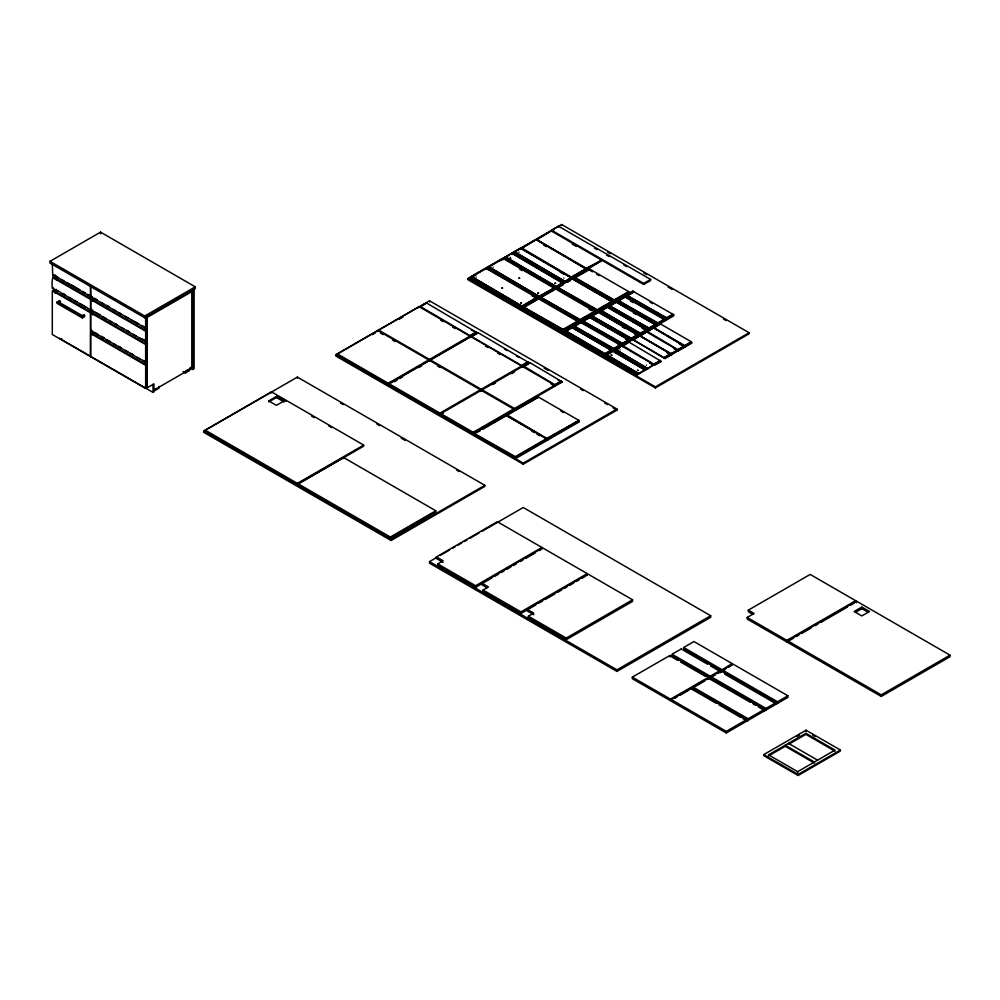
<?xml version="1.0" encoding="UTF-8"?>
<svg xmlns="http://www.w3.org/2000/svg" width="1000" height="1000" viewBox="0 0 1000 1000"><rect width="100%" height="100%" fill="white"/><g stroke="black" fill="none" stroke-linecap="round" stroke-linejoin="round"><path stroke-width="1.5" d="M52.3 263.375L52.7 274.562M53.463 274.862C52.562 279.425 51.525 280.562 52.3 288.3L52.55 288.375M53.463 288.25L53.4 290.725L52.312 291.075L52.3 334.513L145.65 388.4L147.025 387.6L147.025 316.462M91.788 331.05L91.737 333.525L90.65 333.875L90.638 356.65M146.05 328.45L92.362 297.587M145.65 317.262L145.65 328.787C146.95 326.087 147.475 332.45 145.675 331.5L145.65 342.188C147.25 339.312 147.475 345.863 145.65 344.963L145.65 362.85C147.325 359.938 147.312 366.75 145.675 365.575L145.65 388.4M146.05 341.838L88.238 308.6M146.05 362.512L92.362 331.65M669.513 656.525L670.037 655.4L632.325 677.113L632.325 678.7L670.512 700.75L670.512 699.15L632.325 677.113M691.137 688.413L671.275 699.6L671.275 701.188L726.287 732.95L787.9 697.375L787.9 695.775L732.887 664.025L719.675 672.1L719.725 670.738L710.537 676.038L710.15 677.6L671.975 655.55L710 677.688M722.725 670.062L723.1 670.95L720.45 672.537M91.625 299.237L90.487 299.788L90.512 310.438L91.412 309.538M90.887 297.113L91.062 296.225M681.3 649.338L681.637 648.713L672.35 654L672.55 655.163L669.9 656.75M91.6 313.1L90.65 313.212L90.7 331.225L91.512 330.175M720.113 672.513L720.55 671.188L711.263 676.525L710.763 678.388L765.775 710.15L710.925 678.037M787.9 695.775L777.913 701.55C779.388 702.712 773.85 705.675 775.45 702.962L766.312 708.238C767.887 709.5 762.05 712.438 763.95 709.638L748.413 718.575C749.938 719.737 744.325 722.738 746 719.975L726.287 731.35L671.275 699.6M91.638 310.3L91.737 312.85L90.487 313.113L90.487 356.562M693.025 688.375L747.875 720.487L692.862 688.725L693.4 686.825L708.988 677.887L708.65 678.525M91.512 309.5L90.7 310.55M669.95 655.825L677.8 660.425M683.575 649.125L683.913 647.337L693.938 641.538L732.125 663.575L732.125 665.175M693.4 688.15L748.512 719.837M708.75 678.425L750.438 702.362M722.138 670.675L683.962 648.625M722.913 671.125L777.913 702.875M745.85 720.512L743.275 718.888M50 261.325L100.55 232.138L195.275 286.837L195.275 288.612L144.725 317.787L50 263.1L50 261.325L144.725 316.012L195.275 286.837M60.4 301.312L58.938 302.162L82.3 315.65L83.763 314.8L84.763 316.537L82.3 317.95L56.95 303.312L56.95 302.162L59.4 300.738L60.4 302.475L59.4 300.738M89.637 297.962L90.562 297.962M84.763 315.375L82.3 316.8L56.95 302.162M60.838 339.175L61.75 338.638M147.262 317.387L192.738 291.137M147.025 328.438L141.438 325.475M147.025 328.612L141.438 325.65M147.025 341.838L138.75 337.5M147.025 362.5L142.775 360.312M188.575 369.338L185.4 371.175L185.4 372.95L183 371.562M153.938 390.087L192.738 367.688M185.4 372.95L189.625 370.513L189.625 368.738M59.45 338.375L153.025 392.4L153.938 391.863L153.938 383.875L147.262 387.738L147.262 316.325M190.062 367.925L192.738 369.462L194.125 368.663L194.125 289.275M205.188 430.138L271.488 391.863L363.675 445.087L363.675 446.15L297.375 484.438L205.188 431.213L205.188 430.138L297.375 483.363L363.675 445.087M337.325 353.85L388.263 383.263L428.75 359.888L428.75 360.95L388.263 384.325L337.325 354.913L337.325 353.85L377.812 330.475L514.487 409.562L554.963 386.188L554.963 385.125L514.487 408.5L481.987 389.738L481.987 390.8M378.575 331.1L378.575 330.037L419.062 306.663L555.737 385.737L561.888 382.2L561.425 381.4L555.275 384.95L523.7 366.188L523.237 366.987M475.763 274.988L469.462 278.1L470.462 276.988L521.4 306.925L488.5 287.925M471.388 276.45L522.312 306.388L471.388 276.45L485.75 268.163L536.987 297.925L553.737 288.25L537.45 297.125L486.512 268.25L488.9 267.4M486.512 267.712L487.512 267.137L538.45 297.075L524.475 289.012M488.438 266.613L539.375 296.55L488.438 266.613L502.8 258.312L554.05 288.075L562.575 283.15L511.637 253.212L505.487 257.288L556.425 286.7L505.487 256.762M505.95 257.562L503.575 258.4L504.575 257.288L555.05 286.962M514.788 252.463L512.413 253.3L513.4 252.188L564.338 282.137L557.125 277.962M514.325 251.663L565.262 281.6L514.325 251.663L520.475 248.113L571.413 278.05L562.875 282.975L512.863 253.562M553.812 229.925L551.512 231.262L551.512 230.188L558.425 226.2L650.612 279.425L650.612 280.487L643.7 284.488L551.2 230.9L536.375 239.462L587.312 269.4L601.675 260.575L586.85 268.6L536.838 239.725L551.2 230.9M203.65 431.213L297.375 377.1L484.825 485.312L484.825 486.388L391.1 540.5L203.65 432.275L203.65 431.213L391.1 539.425L484.825 485.312M335.788 354.913L429.513 300.8L616.962 409.025L616.962 410.1L523.237 464.2L335.788 355.988L335.788 354.913L523.237 463.137L616.962 409.025M467.925 278.625L561.65 224.513L749.1 332.738L749.1 333.8L655.375 387.912L467.925 279.688L467.925 278.625L655.375 386.85L749.1 332.738M419.837 306.75L426.438 302.938L476.45 332.337L470.312 335.887L420.3 306.488L419.837 307.275L426.438 302.938M469.462 278.1L470.462 277.525L473.625 279.35M472.688 276.238L485.75 268.688L486.213 269.488M486.512 268.25L487.512 267.675L497.438 273.4M488.438 267.137L502.8 258.85L503.263 259.65M503.575 258.4L504.575 257.825L553.688 286.188M505.487 257.288L507.95 255.875M512.413 253.3L513.4 252.725L554.412 276.4M514.325 252.188L520.475 248.65L520.938 249.438M521.237 248.2L536.075 239.638L586.087 269.05L571.712 277.337L521.7 247.938L521.237 248.738L572.175 278.137L576.1 275.875M372.413 334.663L375.112 333.1M398.825 319.413L402.875 317.075M500.65 260.625L503.263 259.113M521.7 248.463L536.075 239.638M469.925 278.363L472.425 277.45M268.725 400.913L276.4 396.475L284.088 400.913L276.4 405.35L268.725 400.913L268.725 401.975M270 401.238L276.4 397.537L284.088 401.975M470.312 335.363L476.45 331.812M571.712 276.812L586.087 268.512M586.85 268.075L601.213 260.312M378.575 330.037L429.513 359.438L470 336.062L470 337.125L429.513 360.5M469.925 278.9L519.938 307.762L521.862 306.125M522.312 305.863L536.688 297.562L519.938 307.762M554.05 288.075L555.962 286.438M556.425 286.163L562.575 282.625M512.413 252.775L563.337 282.175L571.413 277.525M470.312 335.887L476.912 332.612L470.763 336.688M571.712 277.337L586.538 269.312L578.713 274.375M586.85 268.6L601.675 260.575M528.15 362.188L478.137 332.788L471.538 336.6L522.013 365.737L528.15 362.188L528.612 362.987L439.963 414.175L389.025 384.762L389.025 383.7L429.513 360.325M430.288 360.95L430.288 359.888L470.763 336.512M624.725 296.863L665.675 320.5L673.737 315.837L673.737 314.775L632.788 291.137L562.112 332.125L521.163 308.475L521.163 307.413L522.163 306.837L522.625 307.638L522.163 306.837M523.088 306.837L537.45 298.012L538.375 298.538L523.55 307.1L521.163 307.413M538.225 297.562L579.163 321.213L579.163 322.275L538.225 298.637L538.225 297.562L539.225 296.988L539.675 297.787L539.225 296.988M540.138 296.988L554.513 288.163L555.425 288.7L538.675 297.838M555.275 287.725L596.225 311.363L596.225 312.425L555.275 288.788L555.275 287.725L556.275 287.15L556.737 287.938L556.275 287.15M572.487 278.85L557.2 287.15L571.562 278.312L612.513 301.962L612.513 303.025M572.325 277.875L613.275 301.512L613.275 302.575L572.325 278.938L572.325 277.875L573.325 277.3L573.787 278.1L573.325 277.3M589.538 269L574.25 277.3L588.612 268.475L629.562 292.113L629.562 293.175M471.538 336.6L478.137 332.788M523.088 306.3L537.913 298.275M540.138 296.462L554.963 288.425M555.737 287.987L557.2 287.15M557.2 286.613L572.025 278.587M572.788 278.137L574.25 277.3M574.25 276.762L589.075 268.738M394.425 381.65L397.125 380.087M399.825 378.537L402.525 376.975M418.713 367.625L421.413 366.062M521.625 307.675L523.088 307.375L562.188 330.475L559.487 328.925M538.675 298.363L540.138 297.525L579.25 320.637L571.15 315.963M555.737 288.525L557.2 287.675L596.3 310.788L558.55 288.988M572.788 278.675L574.25 277.825L613.35 300.938L589.087 286.925M521.625 308.212L523.088 307.9L525.788 309.462M524.012 307.375L563.112 329.95L577.938 321.912L577.475 321.125L563.112 329.412L524.012 307.375L538.375 299.075M539.138 298.637L540.138 298.05L568.462 314.4M541.062 297.525L580.163 320.1L594.987 312.075L594.538 311.275L580.163 319.562L541.062 297.525L554.125 289.988M556.2 288.788L557.2 287.675M611.587 301.425L597.225 309.725L558.112 287.675L563.337 284.662M567.263 282.4L569.875 280.887M628.638 291.575L614.275 299.875L575.175 277.825L589.538 269.538M522.087 308.475L561.188 330.525L562.188 329.95M578.25 320.675L579.25 320.1M595.3 310.825L596.3 310.25M612.35 300.988L613.35 300.4M561.188 330.525L562.65 330.213L563.112 331.012L562.65 330.213M578.713 320.938L579.7 320.363L580.163 321.163L579.7 320.363M595.3 311.363L596.763 310.512L597.225 311.312L596.763 310.512M558.112 287.675L597.225 310.25L612.05 301.688M612.35 301.512L613.812 300.675L614.275 301.475L613.812 300.675M575.175 277.825L614.275 300.4L629.1 291.85M551.512 230.188L643.7 283.412L650.612 279.425M561.188 331.05L563.112 330.475M563.112 331.012L564.038 330.475L563.575 329.675L578.4 321.65L578.4 322.713M578.713 321.475L580.163 320.637M580.163 321.163L581.087 320.637L580.625 319.837L595.45 311.8L595.45 312.875M595.763 311.625L597.225 310.788M597.225 311.312L598.138 310.788L597.688 309.988L612.513 301.962M612.812 301.775L614.275 300.938M614.275 301.475L615.2 300.938L614.738 300.138L629.562 292.113M298.137 483.812L343.625 457.55L435.812 510.775L435.812 511.838L390.337 538.1L298.137 484.875L298.137 483.812L390.337 537.038L435.812 510.775M611.438 350.213L604.825 353.5L565.725 330.925L604.825 354.025L611.9 350.487L611.9 351.55L603.825 356.2L562.875 332.562L562.875 331.5L565.262 331.188L589.538 317.175L629.562 340.275L629.562 341.35L621.5 346M564.8 330.925L571.413 327.113L610.975 349.95M612.663 351.1L571.712 327.463L571.712 326.4L574.1 326.087L580.237 322.013L580.7 322.8L574.562 326.35L613.663 348.4L620.275 345.112L613.663 348.925L574.562 326.35M580.7 322.8L580.55 321.3L582.938 320.988L589.538 317.175M589.85 316.462L598.375 312.075L638.4 335.175L638.4 336.25L630.337 340.9L589.388 317.262L589.388 316.2L599.4 321.35M591.3 315.625L598.375 312.075M646.775 329.812L640.163 333.1L601.062 310.512L640.163 333.625L647.237 330.075L647.237 331.138L639.163 335.8L598.225 312.162L598.225 311.1L600.6 310.788L606.75 306.7L607.212 307.5L607.05 306L609.438 305.688L616.038 301.875L607.975 307.062L607.513 306.262M657.837 324.487L657.375 323.688L657.837 324.487L658.763 323.963L658.3 323.162L664.9 319.875L664.9 320.938L656.838 325.6L615.887 301.962L615.887 300.887L618.275 300.587L624.875 296.762M617.812 300.312L624.412 296.5L624.875 297.3L618.737 300.85L657.837 322.887L663.988 319.35L664.438 320.138L657.837 323.425L618.737 300.85M624.875 297.3L624.725 295.788L627.1 295.487L633.713 291.663M626.65 295.212L633.25 291.4M563.337 332.3L564.8 331.45L603.9 354.562L563.337 331.763M589.85 317L591.3 316.15L630.413 339.263L626.362 336.925M598.675 311.363L599.138 312.162L607.212 306.975L646.312 329.55M616.35 301.163L617.812 300.85L656.912 323.963M625.188 296.062L626.65 295.75L665.75 318.863L627.987 297.062M565.725 331.45L571.875 327.9M572.175 326.662L607.35 346.35M581.013 321.562L609.438 337.35M628.638 339.75L622.5 343.3L583.387 321.25L589.538 317.7M637.475 334.65L631.337 338.2L592.225 316.15L598.375 312.6M601.062 311.05L605.975 308.212M607.05 307.062L648 330.7L656.075 326.037L655.15 324.45L649 328L609.9 305.95L616.038 302.4M616.35 301.688L617.812 300.85M625.188 296.588L626.65 295.75M672.812 314.25L666.675 317.787L627.562 295.75L632.487 292.913M522.013 365.213L528.15 361.662M389.025 383.7L439.963 413.113L480.45 389.738L480.45 390.8M430.288 359.888L481.213 389.288L521.7 365.913L521.7 366.987M522.013 365.737L528.612 362.463M523.237 366.45L529.85 362.638L561.425 381.4M440.725 414.613L473.225 433.375L513.713 410L513.713 408.938L473.225 432.312L440.725 413.55L440.725 414.613L443.425 413.062M492.775 384.562L495.475 383.013M511.675 373.663L514.375 372.1M523.7 366.712L528.612 363.875M563.8 332.562L602.913 354.613L603.9 354.025M572.638 327.463L612.737 349.462L610.037 347.9M581.475 322.362L621.575 344.363L612.137 338.913M590.312 317.262L629.412 339.3L630.413 338.725M599.138 311.625L639.25 334.162L628.462 327.938M607.975 306.525L648.075 329.062L618.413 311.938M616.812 301.962L655.913 324L656.912 323.425M625.65 296.863L664.75 318.9L665.75 318.325M602.913 354.613L604.362 354.3L604.825 355.1L604.362 354.3M611.737 349.5L613.2 349.2L613.663 350L613.2 349.2M620.575 344.4L621.038 345.2L622.038 344.1L622.5 344.888L622.038 344.1M583.387 321.25L622.5 343.825L629.1 340.012M629.412 339.3L630.875 339L631.337 339.787L630.875 339M592.225 316.15L631.337 338.725L637.938 334.913M638.25 334.2L639.7 333.888L640.163 334.688L639.7 333.888M647.075 329.1L648.538 328.787L649 329.588L648.538 328.787M609.9 305.95L649 328.525L655.612 324.712M655.913 324L656.375 324.8L657.375 323.688M664.75 318.9L666.213 318.587L666.675 319.387L666.213 318.587M627.562 295.75L666.675 318.325L673.275 314.513M602.913 355.138L604.825 354.562M605.75 354.025L611.9 350.487M611.737 350.037L613.663 349.462M613.663 350L614.587 349.462L614.125 348.663L620.725 345.375L620.725 346.45L615.35 349.55M621.038 345.2L622.5 344.363M622.5 344.888L623.413 344.363L622.962 343.562L629.562 340.275M629.412 339.837L631.337 339.263M631.337 339.787L632.25 339.263L631.788 338.462L638.4 335.175M638.25 334.738L640.163 334.162M640.163 334.688L641.087 334.162L640.625 333.363L647.237 330.075M647.075 329.637L649 329.062M649 329.588L649.925 329.062L649.463 328.263L656.075 324.975M656.375 324.8L657.837 323.963M664.75 319.438L666.675 318.863M666.675 319.387L667.588 318.863L667.138 318.062L673.737 314.775M604.825 355.1L605.75 354.562M606.975 355.275L604.6 356.112L605.6 355L637.625 374.038M606.512 354.475L639.012 373.762L606.512 355L612.663 350.925L645.163 370.225L636.638 375.138L605.062 356.375M645.462 370.037L654 364.588L645.462 370.037L613.888 351.812L613.438 350.487L614.425 349.9L646.925 368.663L614.425 349.9M615.35 349.375L647.85 368.663L615.35 349.375L621.5 345.825L654.762 365.213L660.913 361.662L660.45 360.863L654.3 364.412L622.725 345.65L622.263 346.45L628.875 342.1L660.45 360.863M555.275 384.412L561.425 380.863M604.6 356.112L605.6 355.538L624.475 366.438M606.512 355L612.663 351.463L612.2 350.3M616.587 349.2L620.275 347.062M622.263 345.913L628.875 342.1M633.025 339.7L639.625 335.887L670.588 353.762L664.438 357.85L633.025 339.7L664.9 358.638L671.05 355.1L670.588 354.3M639.938 335.712L671.363 353.85L677.962 350.575L671.812 354.65L639.938 335.712L646.538 331.9L678.737 350.662L684.875 347.113L684.412 346.312L678.275 349.862L647.312 331.45L646.85 332.25L653.462 327.9L684.412 346.312M646.85 331.725L653.462 327.9M653.763 327.725L660.375 323.913L691.338 341.788L685.188 345.875L653.763 327.725L685.65 346.662L691.787 343.125L691.338 342.325M614.888 350.7L619.5 348.038M634.25 339.525L639.625 335.887M641.162 335.538L646.538 331.9M653.763 328.263L660.375 323.913M555.275 384.95L561.888 381.662M605.062 356.912L607.75 355.363M474 432.762L505.188 414.75L547.438 439.15L547.438 440.213L516.25 458.212L474 433.825L474 432.762L505.65 415.012M506.875 414.837L547.288 438.7L578.938 420.425L579.4 421.763L548.212 439.762L505.95 415.375L505.95 414.312L537.15 396.3L538.062 397.362L506.413 415.1L537.6 396.562M474.45 433.025L506.112 415.288M474.45 433.562L480.112 430.825M482.713 429.325L506.112 415.812M508.175 414.625L538.062 397.362M664.438 357.312L670.588 353.762M671.363 353.325L677.5 350.3M678.275 349.325L684.412 345.775M685.188 345.337L691.338 341.788M654.3 363.875L660.45 360.325M664.438 357.85L671.05 354.562M671.363 353.85L677.962 350.575M678.275 349.862L684.875 346.575M685.188 345.875L691.787 342.587M604.6 355.588L637.087 374.35L645.163 369.688M654.3 364.412L660.913 361.125M474.913 433.825L515.325 456.625L546.512 438.612M547.288 438.175L578.938 420.425M515.325 456.625L515.788 457.425L546.975 438.875M515.788 457.425L547.438 439.15M547.288 438.7L579.4 420.7M443.113 562.362L436.425 558.5L436.425 556.912L497.35 521.737L541.912 547.463L541.912 549.05L539.2 550.612M481.737 531.462L523.237 507.5L710.688 615.725L710.688 617.312L616.962 671.425L429.513 563.2L429.513 561.613L437.55 556.975M440.225 555.425L449.6 550.013M452.275 548.462L454.95 546.925M457.625 545.375L461.65 543.05M464.325 541.512L467 539.963M469.688 538.413L479.05 533M491.85 577.962L475.613 587.337L437.738 565.462L437.738 563.875L443.113 560.763L436.425 556.912M437.738 563.875L475.613 585.737L541.912 547.463M487.1 587.762L481.75 584.675L481.75 583.075L542.675 547.9L587.238 573.625L587.238 575.225M494.55 576.4L498.612 574.05M501.312 572.487L504.025 570.925M506.725 569.362L510.788 567.025M513.488 565.462L516.2 563.9M520.262 561.55L522.962 559.987M525.675 558.425L535.138 552.962M535.812 604.913L520.938 613.5L483.062 591.638L483.062 590.037L488.438 586.938L481.75 583.075M483.062 590.037L520.938 611.9L587.238 573.625M527.075 609.25L588 574.075L632.562 599.8L632.562 601.4L566.263 639.675L528.387 617.8L528.387 616.213L533.763 613.1L527.075 609.25L527.075 610.837L533.763 614.7M538.525 603.35L542.587 601M545.288 599.438L554.763 593.975M557.463 592.413L561.525 590.062M564.237 588.5L566.938 586.938M569.65 585.375L573.7 583.038M576.413 581.475L579.113 579.913M581.825 578.35L585.887 576M528.387 616.213L566.263 638.075L632.562 599.8M429.513 561.613L616.962 669.837L710.688 615.725M752.95 614.388L748.337 611.725L748.337 610.138L810.175 574.425L855.662 600.688L855.662 602.275M793.637 638.088L786.9 641.975L747.188 619.05L747.188 617.45L754.1 613.462L748.337 610.138M670.512 699.15L708.175 677.438L708.075 678.787M732.125 663.575L721.975 669.775M674.463 698.462L677.087 696.95M679.725 695.425L688.938 690.113M691.575 688.587L704.737 680.987M707.362 679.475L715.238 674.925M717.788 673.45L725.638 668.913M728.238 667.425L730.825 665.925M747.188 617.45L786.9 640.375L855.662 600.688M787.675 640.825L856.425 601.125L950 655.15L950 656.75L881.237 696.45L787.675 642.425L787.675 640.825L881.237 694.85L950 655.15M796.338 636.525L799.038 634.975M801.737 633.413L811.175 627.962M815.212 625.638L817.913 624.075M820.612 622.513L847.575 606.95M850.263 605.4L854.312 603.062M861.825 607.062L854.137 611.5L861.825 615.925L869.513 611.5L861.825 607.062L861.825 608.663L868.225 612.35M855.425 612.35L861.825 608.663M763.775 754.587L806.025 730.2L840.375 750.025L840.375 751.087L798.112 775.487L763.775 755.662L763.775 754.587L798.112 774.425L840.375 750.025M796.787 736.6L799.425 735.075M768.538 754.862L805.875 733.3L834.987 750.113L797.663 771.675L768.538 754.862L768.538 755.925M769.875 755.15L785.875 745.913M788.538 744.375L805.875 734.362L834.987 751.175M90.675 299.45L91.412 299.875M90.887 299.675L90.675 310.45M684.05 647.7L722.138 669.788M722.862 670.25L777.913 701.988M710.638 676.438L672.35 654.438M711.4 676.888L766.413 708.65M693.312 687.288L748.512 718.975M510.812 258.512L510.163 258.525M607.5 252.05L610.2 253.612M643.913 273.075L646.612 274.637M668.188 287.087L672.237 289.425M723.475 319.012L726.175 320.562M594.5 248.088L597.175 249.638M606.525 255.037L609.2 256.575M623.888 265.062L626.562 266.6M572.188 244.088L576.213 246.4M649.963 302.113L652.6 303.637M592.575 271.825L588.612 269.538L588.612 268.475M596.538 274.113L599.188 275.637M543.65 245.087L546.337 246.625M624.412 296.5L623.962 297.3M630.562 301.112L633.2 302.638M620.513 302.938L655.562 323.175M656.375 324.263L656.838 325.6M615.588 301.6L615.125 302.4M616.038 301.875L655.15 324.45M586.388 285.363L574.25 277.825M633.612 313.075L636.25 314.6M560.138 272.075L564.188 274.413M679.562 344.038L684.875 347.113M648.075 328.525L608.975 305.95L615.712 310.375M606.75 306.7L606.287 307.5M641.95 328.088L647.237 331.138M673.975 348.8L677.962 351.1M639.25 333.625L600.138 311.05L613.625 319.363M616.325 320.925L625.763 326.375M597.913 311.8L597.45 312.6M503.575 257.875L554.05 287.538M622.55 327.088L625.188 328.612M634.438 333.95L638.4 336.25M667.062 352.788L671.05 355.1M519.487 269.012L522.188 270.575M588.85 309.062L591.487 310.587M602.087 322.912L623.663 335.363M589.075 316.9L588.612 317.7M625.6 339.062L629.562 341.35M621.575 343.825L582.475 321.788M500.138 274.962L521.775 287.45M621.038 344.675L621.962 346.625M580.237 322.013L579.788 322.8M580.55 322.362L620.725 345.375M654 365.112L649.587 363.1M618.088 344.925L620.725 346.45M536.688 298.1L532.163 296.025M612.737 348.925L573.638 326.887M613.438 350.487L645.462 369.513M571.413 327.113L570.95 327.9M609.25 350.025L611.9 351.55M476.325 280.912L485.788 286.375M528.475 311.012L544.663 320.363M547.362 321.912L556.8 327.362M627.1 367.962L636.312 373.275M469.462 277.562L519.938 307.238M544.138 368.05L548.188 370.387M580.55 389.075L583.25 390.625M604.825 403.088L607.525 404.65M612.925 407.762L616.962 410.1M471.55 330.05L476.912 333.137M504.487 349.062L507.175 350.613M516.55 356.025L519.237 357.575M557.987 379.938L561.888 382.2M440.513 320.1L443.188 321.65M452.575 327.075L455.25 328.612M485.513 346.087L488.188 347.638M497.575 353.05L500.262 354.6M551.062 383.938L554.963 386.188M538.062 396.838L578.475 420.163M560.913 411.087L563.55 412.612M380.487 333.088L383.175 334.637M392.55 340.05L395.238 341.6M437.55 366.037L440.238 367.587M531.6 431.062L534.237 432.587M536.875 434.113L539.513 435.637M515.788 456.887L516.25 458.212M340.525 403.075L343.225 404.625M376.938 424.1L379.637 425.65M401.213 438.113L405.262 440.45M456.512 470.037L459.2 471.587M62.838 269.45L65.475 270.975M109.425 296.35L112.1 297.9M114.787 299.45L117.475 300.988M282.175 399.1L286.188 401.413M311.562 416.075L314.237 417.612M328.938 426.1L331.613 427.638M54.775 275.438L57.413 276.962M70.8 284.6L74.75 286.887M75.838 287.6L79.787 289.887M82.425 291.4L85.05 292.925M87.688 294.438L90.325 295.963M94.475 298.363L97.163 299.913M106.775 305.375L109.462 306.925M134.725 321.6L138.75 323.925M54.775 275.613L58.725 277.9M61.363 279.413L63.987 280.938M66.625 282.462L79.787 290.062M82.425 291.575L85.05 293.1M87.688 294.625L91.638 296.9M94.475 298.538L97.163 300.087M101.188 302.413L103.863 303.962M106.55 305.512L109.237 307.062M113.263 309.387L115.938 310.938M118.625 312.475L121.312 314.025M125.337 316.35L128.012 317.9M130.7 319.45L138.75 324.1M52.688 274.675L90.875 296.725M53.463 277.075L146.8 330.962M146.025 331.413L52.7 277.625M683.575 648.85L721.75 671.162M682.812 649.925L707.825 664.362M710.462 665.888L719.675 671.213M724.475 673.975L775.45 703.413M142.775 339.2L146.8 341.525M62.675 293.4L65.312 294.913M95.812 312.525L100.075 314.9M114.6 323.375L117.287 324.925M126.675 330.35L129.362 331.9M142.775 339.637L146.8 341.962M57.413 290.538L60.038 292.05M62.675 293.575L65.312 295.087M69.262 297.375L71.888 298.9M74.525 300.413L77.15 301.938M79.787 303.45L87.688 308.012M91.788 310.387L99.838 315.038M102.525 316.588L106.55 318.9M109.237 320.45L111.912 322M114.6 323.55L117.287 325.1M121.312 327.425L123.987 328.975M126.675 330.525L129.362 332.075M133.387 334.4L136.062 335.95M190.438 367.425L191.812 368.225L191.812 291.663M55.325 289.6L57.95 291.112M60.587 292.638L85.6 307.075M53.463 290.475L146.8 344.363M812.638 735.075L815.275 736.6M672.35 655.325L710.537 677.375M711.3 677.812L766.312 709.575M671.812 655.638L710.15 677.6M710.763 678.125L765.925 710.062M680.425 661.938L705.45 676.388M753.125 703.913L755.8 705.462M758.487 707.013L762.513 709.338M101.412 336.337L104.1 337.887M144.35 361.125L147.025 362.675L142.775 360.487M94.475 332.425L97.163 333.975M118.625 346.362L121.312 347.912M130.7 353.338L133.387 354.888M94.475 332.6L98.5 334.925M101.188 336.475L103.863 338.025M106.55 339.575L110.575 341.9M113.263 343.45L115.938 345M118.625 346.55L121.312 348.1M125.337 350.412L128.012 351.962M130.7 353.512L133.387 355.062M137.413 357.388L140.087 358.938M91.788 333.275L146.8 365.025M788.475 743.35L817.588 760.163M692.862 688.462L748.025 720.4M690.95 688.688L716.438 703.4M719.125 704.95L740.588 717.337M146.025 344.75L52.7 291.025M146.05 365.575L91.013 333.663M881.237 694.85L881.237 696.45M856.425 601.125L856.425 602.725M806.025 730.2L806.025 731.263M805.875 733.3L805.875 734.362M798.112 774.425L798.112 775.487M797.663 771.675L797.663 772.738M786.9 640.375L786.9 641.975M777.375 703.188L722.525 671.612M726.287 731.35L726.287 732.95M665.675 320.5L665.212 319.7M655.375 386.85L655.375 387.912M648 330.7L647.537 329.9M643.7 283.412L643.7 284.488M639.163 335.8L638.713 335M637.087 374.35L636.638 375.138M632.788 291.137L632.788 292.2M630.337 340.9L629.875 340.1M616.962 669.837L616.962 671.425M603.825 356.2L603.362 355.4M571.562 278.312L571.562 279.387M566.263 638.075L566.263 639.675M562.112 332.125L561.65 331.325M561.65 224.513L561.65 225.575M558.425 226.2L558.425 227.262M554.513 288.163L554.513 289.225M548.212 439.762L547.75 438.963M537.45 298.012L537.45 299.075M537.15 396.3L537.15 397.362M529.85 362.638L529.388 363.438M523.237 463.137L523.237 464.2M522.475 366L522.475 367.425M520.938 611.9L520.938 613.5M514.487 408.5L514.487 409.562M512.1 254.537L511.637 253.212M505.188 414.75L505.188 415.812M481.213 389.288L481.213 391.238M475.613 585.737L475.613 587.337M473.225 432.312L473.225 433.375M470.763 336.15L470.763 337.575M439.963 413.113L439.963 414.175M429.513 300.8L429.513 301.875M429.513 359.438L429.513 361.388M419.062 306.663L419.062 307.725M391.1 539.425L391.1 540.5M390.337 537.038L390.337 538.1M388.263 383.263L388.263 384.325M377.812 330.475L377.812 331.538M343.625 457.55L343.625 458.612M297.375 377.1L297.375 378.162M297.375 483.363L297.375 484.438M276.4 396.475L276.4 397.537M271.488 391.863L271.488 392.925M192.738 290.075L192.738 369.462M159.05 386.388L159.05 388.162L154.825 390.6L154.825 388.825M153.025 384.412L153.025 392.4M145.875 327.3L145.875 331.887M145.875 341.062L145.875 344.125M145.875 360.938L145.875 365.525M144.725 316.012L144.725 317.787M100.55 232.138L100.55 233.912M92.638 298.087L92.638 301.15M92.638 311.85L92.638 314.913M92.638 331.737L92.638 334.787M92.025 296.863L92.025 299.8M92.025 310.25L92.025 313.175M92.025 330.925L92.025 334.038M91.875 296.762L91.875 299.7M91.875 310.163L91.875 313.2M91.875 331.438L91.875 334.487M91.788 296.988L91.788 299.212M91.25 295.763L91.25 298.825M91.25 309.525L91.25 312.587M90.638 285.5L90.638 297.038L90.487 285.413M83.763 314.8L83.763 315.95M82.3 315.65L82.3 317.95M56.45 277.2L56.45 280.262M56.45 289.438L56.45 292.488M55.075 274.875L55.075 278.625M55.075 289.5L55.075 293.225M53.688 288.125L53.688 291.163M637.537 370.325L638.188 370.387L637.562 370.275M646.375 365.225L646.45 365.138M520.85 302.938L521.487 302.975L520.85 302.938M537.9 293.087L538.55 293.125L537.9 293.087M554.963 283.238L555.6 283.275L554.963 283.238M563.787 278.137L563.825 278.1M611.2 355.087L611.838 355.15L611.2 355.087M620.037 349.988L620.075 349.938M476.075 277.05L476.163 276.975M493.125 267.213L493.162 267.162M510.175 257.362L510.225 257.312M501.925 287.987L502.55 288.075L501.925 287.987M519.012 252.262L519.113 252.175M518.975 278.137L519.612 278.225L518.975 278.137M626.188 295.487L626.188 295.487M617.35 300.587L617.35 300.587M608.513 305.688L608.513 305.688M599.675 310.788L599.675 310.788M590.85 315.887L590.85 315.887M582.013 320.988L582.013 320.988M573.175 326.087L573.175 326.087M564.338 331.188L564.338 331.188M814.362 762.025L785.25 745.212L785.25 746.275L814.362 763.088L814.362 762.025"/></g></svg>
